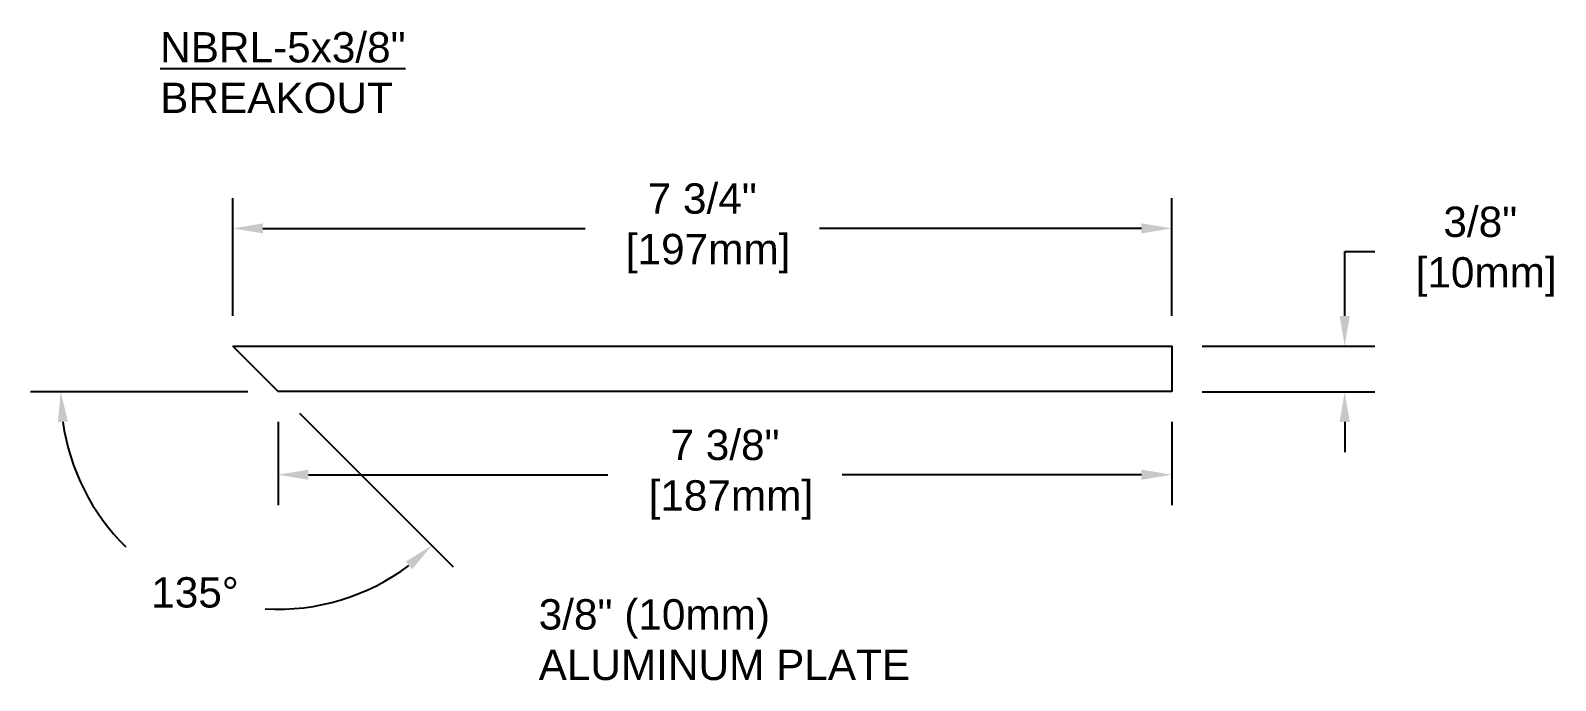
# Model space of a CAD drawing. Header units: inches. Extents: x -12.6 to 30.8, y -3.3 to 9.7.
# Drawn here: x 18.18 to 30.76, y 1.87 to 7.23 of the extents above; entities that cross this region are included whole.
import ezdxf

# ---------------------------------------------------------------- set-up
doc = ezdxf.new("R2010")
doc.units = ezdxf.units.IN
doc.header["$MEASUREMENT"] = 0
doc.layers.add('Dimensions', color=3, linetype='Continuous')
doc.layers.add('Text', color=2, linetype='Continuous')
doc.styles.add('Arial', font='arial.ttf')
doc.dimstyles.new('Arial', dxfattribs={"dimtxt": 0.25, "dimasz": 0.25, "dimexe": 0.25, "dimexo": 0.25, "dimgap": 0.25, "dimtad": 0, "dimtih": 1, "dimtoh": 1, "dimdec": 4, "dimzin": 0, "dimdsep": 46, "dimlunit": 4, "dimtxsty": 'Arial', "dimcen": 0.1875, "dimadec": 0, "dimazin": 0, "dimtfac": 1, "dimtdec": 4, "dimtofl": 0, "dimtmove": 0, "dimatfit": 3, "dimfxl": 0, "dimfrac": 2, "dimtolj": 1, "dimtzin": 0, "dimarcsym": 0})

# ---------------------------------------------------------------- blocks, each defined once
blk = doc.blocks.new('*D14')
at = {"layer": 'Defpoints', "color": 0}
for p in [(19.845, 4.63), (20.22, 4.255), (20.22, 4.255), (27.595, 4.255), (18.952, 2.987)]:
    blk.add_point(p, dxfattribs=at)
at = {"layer": 'Dimensions', "color": 0, "lineweight": -2}
for p, q in [((19.97, 4.255), (18.176, 4.255)), ((20.397, 4.078), (21.665, 2.81))]:
    blk.add_line(p, q, dxfattribs=at)
for start, end in [(187.9916, 225.5047), (266.6158, 307.0084)]:
    blk.add_arc((20.22, 4.255), 1.794, start, end, dxfattribs=at)
at = {"layer": 'Dimensions', "color": 0}
for points in [[(18.402, 4.003), (18.485, 4.009), (18.426, 4.255)], [(21.273, 2.854), (21.327, 2.791), (21.489, 2.987)]]:
    blk.add_solid(points, dxfattribs=at)
at = {"layer": 'Dimensions', "color": 0, "insert": (19.534, 2.598), "char_height": 0.25, "attachment_point": 5, "style": 'Arial'}
blk.add_mtext('\\A1;135°', dxfattribs=at)
blk = doc.blocks.new('*D22')
at = {"layer": 'Defpoints', "color": 0}
for p in [(27.595, 4.63), (29.022, 4.63), (27.595, 4.255)]:
    blk.add_point(p, dxfattribs=at)
at = {"layer": 'Dimensions', "color": 0, "lineweight": -2}
for p, q in [((29.022, 4.88), (29.022, 5.41)), ((29.022, 5.41), (29.272, 5.41)), ((27.845, 4.63), (29.272, 4.63)), ((27.845, 4.255), (29.272, 4.255)), ((29.022, 4.005), (29.022, 3.755))]:
    blk.add_line(p, q, dxfattribs=at)
at = {"layer": 'Dimensions', "color": 0}
for points in [[(28.98, 4.88), (29.064, 4.88), (29.022, 4.63)], [(28.98, 4.005), (29.064, 4.005), (29.022, 4.255)]]:
    blk.add_solid(points, dxfattribs=at)
at = {"layer": 'Dimensions', "color": 0, "insert": (30.141, 5.41), "char_height": 0.25, "attachment_point": 5, "style": 'Arial'}
blk.add_mtext('\\A1;3/8"\\P [10mm]', dxfattribs=at)
blk = doc.blocks.new('*D23')
at = {"layer": 'Defpoints', "color": 0}
for p in [(27.595, 5.602), (19.845, 4.63), (27.595, 4.63)]:
    blk.add_point(p, dxfattribs=at)
at = {"layer": 'Dimensions', "color": 0, "lineweight": -2}
for p, q in [((19.845, 4.88), (19.845, 5.852)), ((27.595, 4.88), (27.595, 5.852)), ((20.095, 5.602), (22.754, 5.602)), ((27.345, 5.602), (24.687, 5.602))]:
    blk.add_line(p, q, dxfattribs=at)
at = {"layer": 'Dimensions', "color": 0}
for points in [[(20.095, 5.643), (20.095, 5.56), (19.845, 5.602)], [(27.345, 5.643), (27.345, 5.56), (27.595, 5.602)]]:
    blk.add_solid(points, dxfattribs=at)
at = {"layer": 'Dimensions', "color": 0, "insert": (23.72, 5.602), "char_height": 0.25, "attachment_point": 5, "style": 'Arial'}
blk.add_mtext('\\A1;7 3/4"\\P [197mm]', dxfattribs=at)
blk = doc.blocks.new('*D24')
at = {"layer": 'Defpoints', "color": 0}
for p in [(20.22, 4.255), (27.595, 4.255), (27.595, 3.57)]:
    blk.add_point(p, dxfattribs=at)
at = {"layer": 'Dimensions', "color": 0, "lineweight": -2}
for p, q in [((20.22, 4.005), (20.22, 3.32)), ((27.595, 4.005), (27.595, 3.32)), ((20.47, 3.57), (22.941, 3.57)), ((27.345, 3.57), (24.874, 3.57))]:
    blk.add_line(p, q, dxfattribs=at)
at = {"layer": 'Dimensions', "color": 0}
for points in [[(20.47, 3.612), (20.47, 3.528), (20.22, 3.57)], [(27.345, 3.612), (27.345, 3.528), (27.595, 3.57)]]:
    blk.add_solid(points, dxfattribs=at)
at = {"layer": 'Dimensions', "color": 0, "insert": (23.908, 3.57), "char_height": 0.25, "attachment_point": 5, "style": 'Arial'}
blk.add_mtext('\\A1;7 3/8"\\P [187mm]', dxfattribs=at)

msp = doc.modelspace()

# ---------------------------------------------------------------- linework, layer by layer
msp.add_lwpolyline([(19.84517, 4.63009), (27.59522, 4.63009), (27.59522, 4.25509), (20.22017, 4.25509)], close=True)

# ---------------------------------------------------------------- texts
at = {"layer": 'Text', "insert": (19.24644, 7.22023), "char_height": 0.3125, "width": 3.010052, "attachment_point": 1, "style": 'Arial'}
msp.add_mtext('{\\H0.8x;\\LNBRL-5x3/8"\\P\\lBREAKOUT}', dxfattribs=at)
at = {"layer": 'Text', "insert": (22.37014, 2.20821), "char_height": 0.25, "attachment_point": 4, "style": 'Arial'}
msp.add_mtext('3/8" (10mm)\\PALUMINUM PLATE', dxfattribs=at)

# ---------------------------------------------------------------- dimensions: what is measured, and where the dimension line sits
at = {"layer": 'Dimensions'}
for base, p1, p2, picture, middle in [((27.595221, 5.601801), (19.845172, 4.630087), (27.595221, 4.630087), '*D23', (23.720196, 5.601801)), ((27.595221, 3.570045), (20.220172, 4.255087), (27.595221, 4.255087), '*D24', (23.907696, 3.570045))]:
    dim = msp.add_linear_dim(base=base, p1=p1, p2=p2, dimstyle='Arial', override={"dimpost": '\\X'}, dxfattribs=at)
    dim.commit()
    dim.dimension.update_dxf_attribs({"geometry": picture, "text_midpoint": middle, "dimtype": 160})
dim = msp.add_linear_dim(base=(29.02198, 4.63009), p1=(27.59522, 4.25509), p2=(27.59522, 4.63009), angle=90, dimstyle='Arial', override={"dimpost": '\\X'}, dxfattribs=at)
dim.commit()
dim.dimension.update_dxf_attribs({"geometry": '*D22', "text_midpoint": (30.14136, 5.41001), "dimtype": 160})
dim = msp.add_angular_dim_2l(base=(18.95175, 2.98666), line1=((27.59522, 4.25509), (20.22017, 4.25509)), line2=((20.22017, 4.25509), (19.84517, 4.63009)), dimstyle='Arial', override={"dimpost": '\\X'}, dxfattribs=at)
dim.commit()
dim.dimension.update_dxf_attribs({"geometry": '*D14', "text_midpoint": (19.53371, 2.59781)})

doc.saveas('drawing.dxf')
